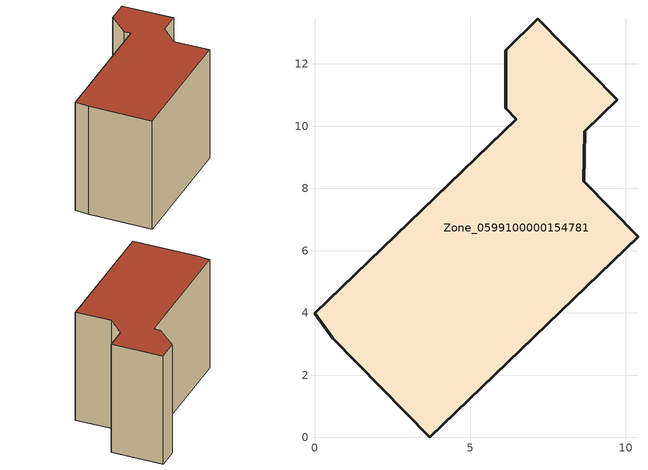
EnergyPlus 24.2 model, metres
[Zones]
Zone_0599100000154781
 floor ground (C_G): 8.68,9.83 8.65,8.23 10.39,6.44 3.7,0 0.59,3.19 0,3.99 6.48,10.23 6.15,10.58 6.14,12.44 7.18,13.46 9.72,10.85 z0
 wall outside (C_F): 0.59,3.19 3.7,0 10.39,6.44 8.65,8.23 8.68,9.83 9.72,10.85 7.18,13.46 6.14,12.44 6.15,10.58 6.48,10.23 0,3.99 0.59,3.19 z0:8.26
 roof outside (C_R): 8.65,8.23 8.68,9.83 9.72,10.85 7.18,13.46 6.14,12.44 6.15,10.58 6.48,10.23 0,3.99 0.59,3.19 3.7,0 10.39,6.44 z8.26
[BUILDING]
Pand.0599100000154781: North Axis=0; Terrain=City; Loads Convergence Tolerance Value=0.04; Temperature Convergence Tolerance Value=0.4; Solar Distribution=FullExterior; Maximum Number of Warmup Days=25; Minimum Number of Warmup Days=1
[Site:Location]
Rotterdam.The.Hague.AP_ZH_NLD Design_Conditions: Latitude=51.96; Longitude=4.45; Time Zone=1; Elevation=-4.5
[SITE:GROUNDTEMPERATURE:BUILDINGSURFACE]
18, 18, 18, 18, 18, 18, 18, 18, 18, 18, 18, 18
[MATERIAL] Thermal Absorptance=0.9; Solar Absorptance=0.7; Visible Absorptance=0.7
Name | Roughness | Thickness | Conductivity | Density | Specific Heat
G.TI.1975-1991 | MediumSmooth | 0.15 | 0.288461 | 540 | 1210
F.TI.1975-1991 | Rough | 0.3 | 0.230769 | 1920 | 840
R.TI.1975-1991 | MediumRough | 0.2 | 0.153846 | 1500 | 1000
[CONSTRUCTION]
C_G: G.TI.1975-1991
C_F: F.TI.1975-1991
C_R: R.TI.1975-1991
[ZONE]
Zone_0599100000154781: Type=1; Multiplier=1; Ceiling Height=Autocalculate; Volume=Autocalculate; Floor Area=autocalculate; Part of Total Floor Area=Yes
[ZONEINFILTRATION:DESIGNFLOWRATE]
Infil_Zone_0599100000154781: Zone or ZoneList or Space or SpaceList=Zone_0599100000154781; Schedule=AlwaysOn; Design Flow Rate Calculation Method=Flow/Area; Flow Rate per Floor Area=0.003; Constant Term Coefficient=1; Temperature Term Coefficient=0; Velocity Term Coefficient=0; Velocity Squared Term Coefficient=0
[HVACTEMPLATE:ZONE:IDEALLOADSAIRSYSTEM]
Zone_0599100000154781: Maximum Heating Supply Air Temperature=50; Minimum Cooling Supply Air Temperature=13; Maximum Heating Supply Air Humidity Ratio=0.0156; Minimum Cooling Supply Air Humidity Ratio=0.0077; Heating Limit=NoLimit; Cooling Limit=NoLimit; Dehumidification Control Type=ConstantSensibleHeatRatio; Cooling Sensible Heat Ratio=0.7; Dehumidification Setpoint=60; Humidification Control Type=None; Humidification Setpoint=30; Outdoor Air Method=None; Outdoor Air Flow Rate per Person=0.00944; Outdoor Air Flow Rate per Zone Floor Area=0; Outdoor Air Flow Rate per Zone=0; Demand Controlled Ventilation Type=None; Outdoor Air Economizer Type=NoEconomizer; Heat Recovery Type=None; Sensible Heat Recovery Effectiveness=0.7; Latent Heat Recovery Effectiveness=0.65
[ZONECONTROL:THERMOSTAT]
ThermostatControl_Zone_0599100000154781: Zone or ZoneList=Zone_0599100000154781; Control Type Schedule=DualSetpointControlType; Control 1=Thermostat_Zone_0599100000154781; Temperature Difference Between Cutout And Setpoint=0
[THERMOSTATSETPOINT:DUALSETPOINT]
Thermostat_Zone_0599100000154781: Heating Setpoint Temperature Schedule=HeatingSetpoint_Zone_0599100000154781; Cooling Setpoint Temperature Schedule=CoolingSetpoint_Zone_0599100000154781
[SCHEDULE:COMPACT]
HeatingSetpoint_Zone_0599100000154781: Through: 12/31, For: AllDays, Until: 24:00, 21
CoolingSetpoint_Zone_0599100000154781: Through: 12/31, For: AllDays, Until: 24:00, 24
DualSetpointControlType: Through: 12/31, For: AllDays, Until: 24:00, 4
AlwaysOn: Through: 12/31, For: AllDays, Until: 24:00, 1
